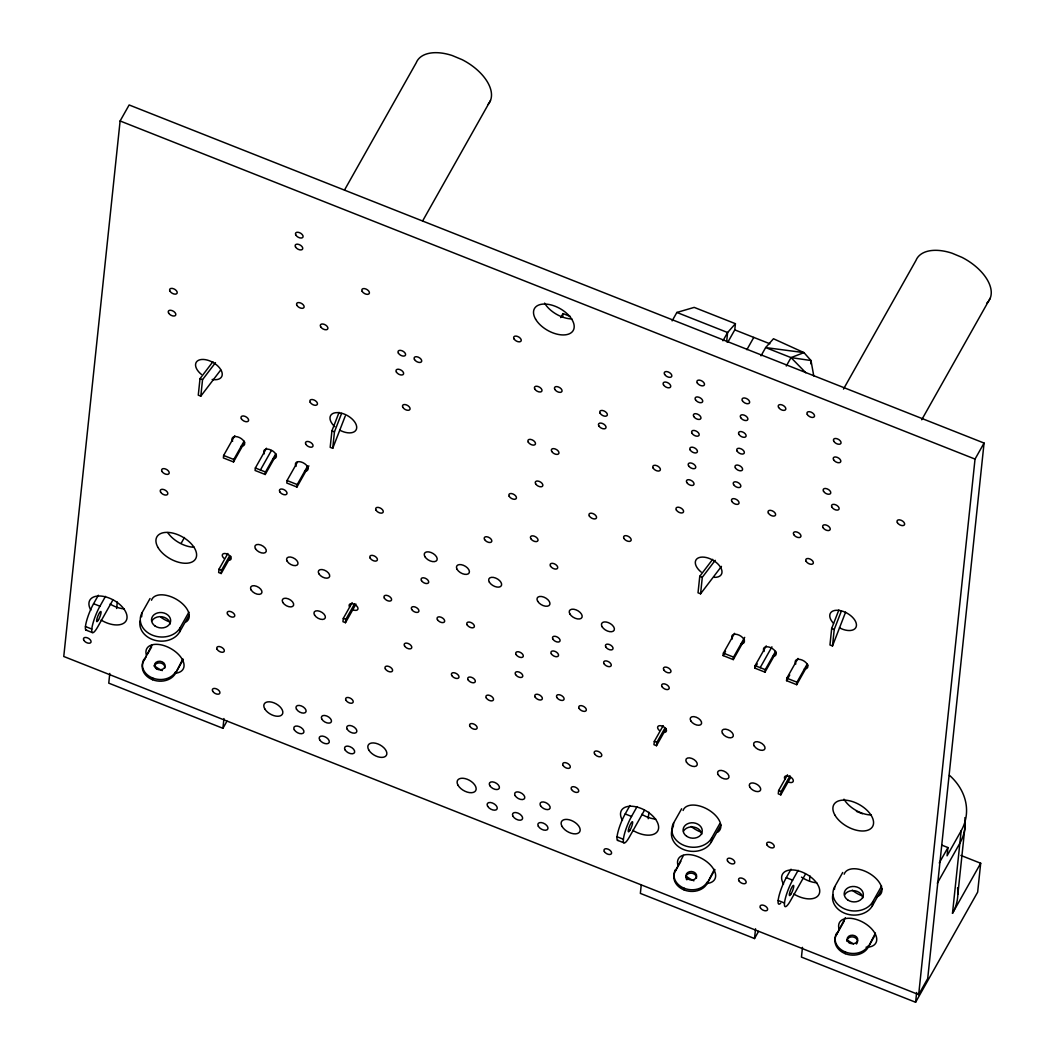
<?xml version="1.0" encoding="UTF-8"?>
<svg xmlns="http://www.w3.org/2000/svg" width="1055" height="1055" viewBox="0 0 1055 1055"><rect width="100%" height="100%" fill="white"/><g stroke="black" fill="none" stroke-linecap="round" stroke-linejoin="round"><path stroke-width="1.5" d="M810.741 363.79L810.992 360.533L803.95 352.621L773.473 338.747L765.653 347.57L761.011 355.825M120.112 120.969L63.762 656.487L918.681 994.601L927.701 978.578L984.064 443.06L129.145 104.959L120.112 120.969L975.031 459.083L918.681 994.601M109.786 673.42L108.757 683.152L222.922 728.306L226.957 721.158M116.617 608.484L117.303 601.996M141.621 616.845L142.056 612.718L150.047 598.515M151.828 645.198L143.717 660.918A17.381 13.952 6 0 0 152.527 679.71A17.381 13.952 6 0 0 175.433 673.459L183.359 659.388M152.527 679.71L152.698 678.048A17.381 13.952 6 0 1 143.889 659.27M212.925 361.68L200.015 378.653L198.274 395.15L200.806 396.152L220.693 370.041M200.806 396.152L202.547 379.655L215.471 362.683M140.078 620.986A20.863 16.748 6 0 0 154.742 640.24A20.863 16.748 6 0 0 179.667 631.892L180.102 627.765L188.898 612.151M175.433 673.459L182.739 659.138M234.777 435.689L223.634 455.457L223.37 457.936L233.524 461.945L244.668 442.177M227.854 553.493L218.992 569.225L218.649 572.522L221.181 573.524L230.847 556.367M221.181 573.524L221.524 570.227L229.581 555.932M233.524 461.945L233.788 459.479L244.127 441.122M222.922 728.306L223.95 718.561M266.48 448.23L255.35 467.998L255.086 470.477L265.227 474.486L276.37 454.718M265.227 474.486L265.491 472.02L275.843 453.663M297.405 462.182L287.052 480.539L286.802 483.019L296.943 487.028L308.878 465.848M296.943 487.028L297.207 484.562L307.546 466.204M339.077 412.373L331.929 430.822L330.189 447.32L332.721 448.322L345.249 416.052M332.721 448.322L334.461 431.825L341.609 413.389M352.159 602.656L343.297 618.388L342.954 621.685L345.486 622.687L355.957 604.106M345.486 622.687L345.829 619.391L354.691 603.658M562.671 316.579L562.988 313.559L570.386 316.487M663.173 725.655L654.311 741.388L653.968 744.685L656.5 745.7L666.18 728.53M641.216 885.277L640.359 893.387L754.523 938.541L758.545 931.394M648.218 818.72L648.904 812.231M656.5 745.7L656.856 742.39L664.914 728.095M673.209 827.08L673.644 822.953L681.649 808.763M712.692 559.321L699.768 576.294L698.028 592.804L700.573 593.807L721.449 566.39M726.631 341.807L727.607 332.523L735.414 323.687L694.19 307.387L676.875 312.451L672.127 320.865M700.573 593.807L702.3 577.296L715.224 560.324M714.96 869.623L707.035 883.694A17.381 13.952 6 0 1 684.128 889.945A17.381 13.952 6 0 1 675.319 871.153L683.429 855.434M727.845 342.163L734.768 329.885L735.414 323.687M684.128 889.945L684.299 888.297A17.381 13.952 6 0 1 675.49 869.505M744.421 639.831L733.278 659.599L723.137 655.59L723.4 653.111L734.531 633.343M672.549 828.412A20.863 16.748 6 0 0 684.616 849.934A20.863 16.748 6 0 0 711.268 842.127L711.703 838L719.695 823.81M707.035 883.694L714.341 869.386M733.278 659.599L733.542 657.12L744.685 637.352M776.137 652.372L764.994 672.141L754.839 668.132L755.103 665.652L766.246 645.884M764.994 672.141L765.257 669.661L775.596 651.304M754.523 938.541L755.538 928.796M807.84 664.914L796.71 684.682L786.555 680.673L786.819 678.194L797.962 658.426M787.478 774.818L778.616 790.551L778.274 793.848L780.806 794.85L790.485 777.693M780.806 794.85L781.162 791.553L790.024 775.821M796.71 684.682L796.96 682.203L807.312 663.846M838.844 610.027L831.683 628.464L829.955 644.974L832.487 645.976L845.596 612.164M832.487 645.976L834.228 629.466L841.376 611.03M802.473 947.364L801.457 957.096L915.608 1002.25L977.655 892.134L980.688 863.254L960.907 855.434M809.475 880.806L809.989 875.94M834.452 889.418L834.742 886.662L842.734 872.472M845.306 917.731L836.404 934.862L844.343 920.791M845.213 953.654L845.385 952.006A17.381 13.952 6 0 1 836.589 933.213M835.85 935.983A17.381 13.952 6 0 0 845.912 953.918A17.381 13.952 6 0 0 868.12 947.403L875.426 933.095M832.764 894.93A20.863 16.748 6 0 0 847.429 914.184A20.863 16.748 6 0 0 872.353 905.836L872.788 901.709L881.584 886.095M915.608 1002.25L916.637 992.504M941.904 845.174L947.944 847.561L947.073 855.816L961.171 830.786A62.588 50.231 6 0 0 949.394 775.24M980.688 863.254L952.494 913.313L961.171 830.786M957.861 894.35L965.246 824.219M86.747 630.165A17.381 3.402 -68.4 0 1 86.404 621.632A17.381 3.402 -68.4 0 1 93.592 603.711L98.352 595.257M85.455 626.538L91.798 629.044A17.381 3.402 -68.4 0 1 99.935 606.216L105.474 596.378M112.806 600.15L97.759 626.841A17.381 3.402 -68.4 0 1 91.798 629.044M344.523 190.006L416.25 62.733A41.725 23.513 29.4 0 1 452.265 55.546L462.169 59.687A41.725 23.513 29.4 0 1 488.03 104.471M181.236 543.167L184.44 537.483M144.509 659.507L146.104 656.698M147.687 653.876L151.656 646.847M260.414 470.002L271.372 450.564M179.667 631.892L189.333 614.722M422.778 220.68L490.456 100.555M560.706 317.608L562.988 313.559M722.952 340.778L727.607 332.523L676.875 312.451M746.874 349.693L753.784 337.402M786.292 366.006L791.026 357.605L803.95 352.621L765.653 347.57L791.026 357.605L810.992 360.533L813.761 375.91M843.486 389.084L916.004 260.374A41.725 23.513 29.4 0 1 952.032 253.2L961.936 257.341A41.725 23.513 29.4 0 1 986.676 303.233M618.349 840.4A17.381 3.402 -68.4 0 1 618.006 831.867A17.381 3.402 -68.4 0 1 625.193 813.946L629.954 805.492M617.056 836.773L623.4 839.279A17.381 3.402 -68.4 0 1 631.536 816.451L637.075 806.613M723.137 655.59L725.524 651.344M644.394 810.385L629.36 837.077A17.381 3.402 -68.4 0 1 623.4 839.279M754.839 668.132L757.226 663.885M760.18 667.657L771.917 646.821M921.727 419.758L990.223 298.196M675.319 871.153L680.871 861.302M786.555 680.673L789.733 675.015M711.268 842.127L720.934 824.97M975.031 459.083L984.064 443.06M780.726 903.159A17.381 3.402 -68.4 0 1 778.669 897.383A17.381 3.402 -68.4 0 1 786.278 877.654L791.039 869.201M778.142 900.482L784.485 902.988A17.381 3.402 -68.4 0 1 792.621 880.16L798.16 870.322M805.492 874.094L790.446 900.785A17.381 3.402 -68.4 0 1 784.485 902.988M872.353 905.836L882.033 888.679M868.12 947.403L875.254 934.743M939.253 862.977L947.944 847.561M937.315 883.206L959.879 843.169A62.588 50.231 6 0 0 964.916 817.625M734.768 329.885L769.886 343.772M200.015 378.653L202.547 379.655M331.929 430.822L334.461 431.825M699.768 576.294L702.3 577.296M831.683 628.464L834.228 629.466M223.634 455.457L233.788 459.479M255.35 467.998L265.491 472.02M287.052 480.539L297.207 484.562M723.4 653.111L733.542 657.12M755.103 665.652L765.257 669.661M786.819 678.194L796.96 682.203M856.436 811.374L862.476 813.761M218.992 569.225L221.524 570.227M343.297 618.388L345.829 619.391M654.311 741.388L656.856 742.39M778.616 790.551L781.162 791.553M93.592 603.711L99.935 606.216M625.193 813.946L631.536 816.451M786.278 877.654L792.621 880.16M85.851 630.02L92.194 632.525M617.452 840.255L623.795 842.76M791.026 357.605L805.796 372.745M194.239 547.255A22.261 12.541 29.4 0 1 167.719 532.577M871.193 814.988A22.261 12.541 29.4 0 1 843.987 799.189M571.823 318.927A22.261 12.541 29.4 0 1 544.604 303.128M124.121 608.867A20.863 11.763 29.4 0 1 110.129 604.053M816.807 882.811A20.863 11.763 29.4 0 1 801.484 877.14M655.722 819.102A20.863 11.763 29.4 0 1 641.73 814.289M146.5 655.485A20.863 11.763 29.4 0 1 158.435 644.434A20.863 11.763 29.4 0 1 182.133 659.138A20.863 11.763 29.4 0 1 175.077 673.235M162.312 670.598A20.863 11.763 29.4 0 1 154.347 665.758M90.849 610.133A20.863 11.763 29.4 0 1 104.551 596.616A20.863 11.763 29.4 0 1 126.969 618.296A20.863 11.763 29.4 0 1 101.109 620.063M168.892 621.659A20.863 11.763 29.4 0 1 160.729 617.149M151.498 600.242A20.863 11.763 29.4 0 1 177.53 599.979A20.863 11.763 29.4 0 1 186.023 621.988M839.187 929.429A20.863 11.763 29.4 0 1 851.741 918.443A20.863 11.763 29.4 0 1 875.347 934.071A20.863 11.763 29.4 0 1 866.063 947.219M853.587 943.882A20.863 11.763 29.4 0 1 847.033 939.702M783.535 884.077A20.863 11.763 29.4 0 1 797.237 870.56A20.863 11.763 29.4 0 1 819.656 892.253A20.863 11.763 29.4 0 1 793.795 894.007M844.185 874.186A20.863 11.763 29.4 0 1 872.01 875.123A20.863 11.763 29.4 0 1 876.164 897.106M861.579 895.616A20.863 11.763 29.4 0 1 852.242 890.196M678.088 865.72A20.863 11.763 29.4 0 1 690.036 854.669A20.863 11.763 29.4 0 1 713.721 869.373A20.863 11.763 29.4 0 1 706.679 883.47M693.9 880.833A20.863 11.763 29.4 0 1 685.948 875.993M622.45 820.381A20.863 11.763 29.4 0 1 636.152 806.851A20.863 11.763 29.4 0 1 658.557 828.544A20.863 11.763 29.4 0 1 632.71 830.298M700.494 831.907A20.863 11.763 29.4 0 1 691.157 826.487M683.099 810.477A20.863 11.763 29.4 0 1 709.118 810.214A20.863 11.763 29.4 0 1 717.624 832.237M795.813 664.004A6.95 3.917 29.4 0 1 798.727 659.296A6.95 3.917 29.4 0 1 807.233 664.228A6.95 3.917 29.4 0 1 804.319 668.949M764.097 651.463A6.95 3.917 29.4 0 1 767.011 646.755A6.95 3.917 29.4 0 1 775.517 651.687A6.95 3.917 29.4 0 1 772.603 656.408M732.381 638.921A6.95 3.917 29.4 0 1 735.295 634.213A6.95 3.917 29.4 0 1 743.801 639.145A6.95 3.917 29.4 0 1 740.887 643.867M833.529 623.334A14.599 8.229 29.4 0 1 837.657 610.278A14.599 8.229 29.4 0 1 856.423 624.402A14.599 8.229 29.4 0 1 839.463 627.791M701.206 572.1A14.599 8.229 29.4 0 1 699.043 557.62A14.599 8.229 29.4 0 1 719.444 565.691A14.599 8.229 29.4 0 1 714.525 577.362M296.046 466.363A6.95 3.917 29.4 0 1 298.961 461.642A6.95 3.917 29.4 0 1 307.467 466.574A6.95 3.917 29.4 0 1 304.552 471.295M264.343 453.821A6.95 3.917 29.4 0 1 267.258 449.1A6.95 3.917 29.4 0 1 275.751 454.032A6.95 3.917 29.4 0 1 272.836 458.754M232.628 441.28A6.95 3.917 29.4 0 1 235.542 436.559A6.95 3.917 29.4 0 1 244.048 441.491A6.95 3.917 29.4 0 1 241.133 446.212M334.804 426.695A14.599 8.229 29.4 0 1 337.046 412.611A14.599 8.229 29.4 0 1 356.63 426.418A14.599 8.229 29.4 0 1 339.71 430.137M201.452 374.446A14.599 8.229 29.4 0 1 199.949 359.768A14.599 8.229 29.4 0 1 220.666 369.448A14.599 8.229 29.4 0 1 212.161 379.457M784.88 779.117A4.866 2.743 29.4 0 1 787.65 775.873A4.866 2.743 29.4 0 1 793.307 780.423A4.866 2.743 29.4 0 1 788.573 782.085M659.56 730.653A4.866 2.743 29.4 0 1 658.834 725.827A4.866 2.743 29.4 0 1 665.639 728.517A4.866 2.743 29.4 0 1 663.991 732.407M349.561 606.955A4.866 2.743 29.4 0 1 352.317 603.711A4.866 2.743 29.4 0 1 357.975 608.26A4.866 2.743 29.4 0 1 353.254 609.909M224.227 558.491A4.866 2.743 29.4 0 1 223.502 553.664A4.866 2.743 29.4 0 1 230.306 556.354A4.866 2.743 29.4 0 1 228.671 560.245M707.206 882.046A17.381 13.952 6 0 1 684.299 888.297M686.871 879.791A5.328 4.273 6 0 1 686.212 878.789M685.882 877.681A5.328 4.273 6 0 1 691.315 873.158A5.328 4.273 6 0 1 696.432 878.288M683.495 831.142A9.601 7.702 6 0 1 693.728 827.041A9.601 7.702 6 0 1 701.76 834.149M711.703 838A20.863 16.748 6 0 1 684.22 845.49A20.863 16.748 6 0 1 673.644 822.953M957.531 887.756A62.588 50.231 6 0 1 952.494 913.313M868.291 945.755A17.381 13.952 6 0 1 845.385 952.006M857.122 943.065A5.328 4.273 6 0 1 856.396 943.988M846.98 941.39A5.328 4.273 6 0 1 852.4 936.866A5.328 4.273 6 0 1 857.517 941.996M844.58 894.851A9.601 7.702 6 0 1 854.827 890.75A9.601 7.702 6 0 1 862.858 897.858M872.788 901.709A20.863 16.748 6 0 1 845.306 909.199A20.863 16.748 6 0 1 834.742 886.662M175.605 671.811A17.381 13.952 6 0 1 152.698 678.048M154.32 666.325A5.328 4.273 6 0 1 160.413 662.988A5.328 4.273 6 0 1 164.831 668.052M151.894 620.907A9.601 7.702 6 0 1 162.14 616.793A9.601 7.702 6 0 1 170.172 623.914M180.102 627.765A20.863 16.748 6 0 1 152.619 635.255A20.863 16.748 6 0 1 142.056 612.718M157.999 547.479A22.261 12.541 29.4 0 0 193.144 561.379A22.261 12.541 29.4 0 0 177.662 534.621A22.261 12.541 29.4 0 0 157.999 547.479M834.953 815.198A22.261 12.541 29.4 0 0 870.111 829.111A22.261 12.541 29.4 0 0 854.616 802.354A22.261 12.541 29.4 0 0 834.953 815.198M535.584 319.151A22.261 12.541 29.4 0 0 570.742 333.05A22.261 12.541 29.4 0 0 555.247 306.293A22.261 12.541 29.4 0 0 535.584 319.151M509.222 496.351A4.167 2.347 29.4 0 0 515.816 498.949A4.167 2.347 29.4 0 0 512.901 493.938A4.167 2.347 29.4 0 0 509.222 496.351M676.361 510.027A4.167 2.347 29.4 0 0 682.954 512.625A4.167 2.347 29.4 0 0 680.053 507.613A4.167 2.347 29.4 0 0 676.361 510.027M806.125 561.339A4.167 2.347 29.4 0 0 812.719 563.95A4.167 2.347 29.4 0 0 809.818 558.926A4.167 2.347 29.4 0 0 806.125 561.339M623.967 538.459A4.167 2.347 29.4 0 0 630.547 541.07A4.167 2.347 29.4 0 0 627.646 536.046A4.167 2.347 29.4 0 0 623.967 538.459M589.336 516A4.167 2.347 29.4 0 0 595.917 518.598A4.167 2.347 29.4 0 0 593.016 513.587A4.167 2.347 29.4 0 0 589.336 516M552.86 639.093A4.167 2.347 29.4 0 0 559.453 641.704A4.167 2.347 29.4 0 0 556.539 636.679A4.167 2.347 29.4 0 0 552.86 639.093M551.317 653.784A4.167 2.347 29.4 0 0 557.91 656.381A4.167 2.347 29.4 0 0 554.996 651.37A4.167 2.347 29.4 0 0 551.317 653.784M437.443 619.667A4.167 2.347 29.4 0 0 444.036 622.265A4.167 2.347 29.4 0 0 441.135 617.254A4.167 2.347 29.4 0 0 437.443 619.667M402.852 407.349A4.167 2.347 29.4 0 0 409.432 409.96A4.167 2.347 29.4 0 0 406.531 404.935A4.167 2.347 29.4 0 0 402.852 407.349M396.39 372.046A4.167 2.347 29.4 0 0 402.984 374.657A4.167 2.347 29.4 0 0 400.069 369.632A4.167 2.347 29.4 0 0 396.39 372.046M398.381 353.148A4.167 2.347 29.4 0 0 404.962 355.759A4.167 2.347 29.4 0 0 402.061 350.748A4.167 2.347 29.4 0 0 398.381 353.148M411.701 609.474A4.167 2.347 29.4 0 0 418.294 612.085A4.167 2.347 29.4 0 0 415.38 607.073A4.167 2.347 29.4 0 0 411.701 609.474M414.483 359.518A4.167 2.347 29.4 0 0 421.077 362.129A4.167 2.347 29.4 0 0 418.176 357.118A4.167 2.347 29.4 0 0 414.483 359.518M484.588 539.553A4.167 2.347 29.4 0 0 491.182 542.151A4.167 2.347 29.4 0 0 488.28 537.14A4.167 2.347 29.4 0 0 484.588 539.553M831.907 507.165A4.167 2.347 29.4 0 0 838.501 509.763A4.167 2.347 29.4 0 0 835.6 504.752A4.167 2.347 29.4 0 0 831.907 507.165M550.499 566.126A4.167 2.347 29.4 0 0 557.093 568.737A4.167 2.347 29.4 0 0 554.178 563.726A4.167 2.347 29.4 0 0 550.499 566.126M604.357 851.556A4.167 2.347 29.4 0 0 610.951 854.154A4.167 2.347 29.4 0 0 608.049 849.143A4.167 2.347 29.4 0 0 604.357 851.556M823.019 527.619A4.167 2.347 29.4 0 0 829.612 530.23A4.167 2.347 29.4 0 0 826.711 525.219A4.167 2.347 29.4 0 0 823.019 527.619M535.637 483.849A4.167 2.347 29.4 0 0 542.23 486.447A4.167 2.347 29.4 0 0 539.329 481.436A4.167 2.347 29.4 0 0 535.637 483.849M515.565 674.541A4.167 2.347 29.4 0 0 522.159 677.139A4.167 2.347 29.4 0 0 519.258 672.127A4.167 2.347 29.4 0 0 515.565 674.541M279.799 491.828A4.167 2.347 29.4 0 0 286.393 494.426A4.167 2.347 29.4 0 0 283.492 489.415A4.167 2.347 29.4 0 0 279.799 491.828M738.948 880.806A4.167 2.347 29.4 0 0 745.542 883.404A4.167 2.347 29.4 0 0 742.641 878.393A4.167 2.347 29.4 0 0 738.948 880.806M598.818 425.89A4.167 2.347 29.4 0 0 605.399 428.501A4.167 2.347 29.4 0 0 602.497 423.477A4.167 2.347 29.4 0 0 598.818 425.89M320.68 326.813A4.167 2.347 29.4 0 0 327.274 329.411A4.167 2.347 29.4 0 0 324.373 324.399A4.167 2.347 29.4 0 0 320.68 326.813M727.554 860.999A4.167 2.347 29.4 0 0 734.148 863.61A4.167 2.347 29.4 0 0 731.247 858.585A4.167 2.347 29.4 0 0 727.554 860.999M600.137 413.27A4.167 2.347 29.4 0 0 606.731 415.868A4.167 2.347 29.4 0 0 603.829 410.857A4.167 2.347 29.4 0 0 600.137 413.27M295.532 246.989A4.167 2.347 29.4 0 0 302.112 249.587A4.167 2.347 29.4 0 0 299.211 244.575A4.167 2.347 29.4 0 0 295.532 246.989M227.55 614.181A4.167 2.347 29.4 0 0 234.144 616.779A4.167 2.347 29.4 0 0 231.243 611.768A4.167 2.347 29.4 0 0 227.55 614.181M760.418 907.854A4.167 2.347 29.4 0 0 766.998 910.465A4.167 2.347 29.4 0 0 764.097 905.454A4.167 2.347 29.4 0 0 760.418 907.854M767.025 844.976A4.167 2.347 29.4 0 0 773.618 847.587A4.167 2.347 29.4 0 0 770.717 842.576A4.167 2.347 29.4 0 0 767.025 844.976M345.987 700.296A4.167 2.347 29.4 0 0 352.581 702.907A4.167 2.347 29.4 0 0 349.68 697.883A4.167 2.347 29.4 0 0 345.987 700.296M241.384 418.782A4.167 2.347 29.4 0 0 247.965 421.393A4.167 2.347 29.4 0 0 245.063 416.369A4.167 2.347 29.4 0 0 241.384 418.782M83.833 640.279A4.167 2.347 29.4 0 0 90.427 642.891A4.167 2.347 29.4 0 0 87.525 637.866A4.167 2.347 29.4 0 0 83.833 640.279M217.119 649.326A4.167 2.347 29.4 0 0 223.713 651.937A4.167 2.347 29.4 0 0 220.798 646.926A4.167 2.347 29.4 0 0 217.119 649.326M212.701 691.249A4.167 2.347 29.4 0 0 219.295 693.86A4.167 2.347 29.4 0 0 216.394 688.836A4.167 2.347 29.4 0 0 212.701 691.249M305.818 444.261A4.167 2.347 29.4 0 0 312.412 446.872A4.167 2.347 29.4 0 0 309.497 441.86A4.167 2.347 29.4 0 0 305.818 444.261M310.223 402.351A4.167 2.347 29.4 0 0 316.817 404.962A4.167 2.347 29.4 0 0 313.915 399.937A4.167 2.347 29.4 0 0 310.223 402.351M571.52 789.483A4.167 2.347 29.4 0 0 578.1 792.094A4.167 2.347 29.4 0 0 575.199 787.083A4.167 2.347 29.4 0 0 571.52 789.483M169.987 291.193A4.167 2.347 29.4 0 0 176.581 293.791A4.167 2.347 29.4 0 0 173.666 288.78A4.167 2.347 29.4 0 0 169.987 291.193M168.602 313.071A4.167 2.347 29.4 0 0 175.196 315.682A4.167 2.347 29.4 0 0 172.295 310.671A4.167 2.347 29.4 0 0 168.602 313.071M295.848 235.08A4.167 2.347 29.4 0 0 302.442 237.692A4.167 2.347 29.4 0 0 299.541 232.667A4.167 2.347 29.4 0 0 295.848 235.08M362.195 291.404A4.167 2.347 29.4 0 0 368.788 294.002A4.167 2.347 29.4 0 0 365.887 288.991A4.167 2.347 29.4 0 0 362.195 291.404M296.917 305.37A4.167 2.347 29.4 0 0 303.51 307.981A4.167 2.347 29.4 0 0 300.596 302.97A4.167 2.347 29.4 0 0 296.917 305.37M530.797 538.657A4.167 2.347 29.4 0 0 537.391 541.268A4.167 2.347 29.4 0 0 534.476 536.243A4.167 2.347 29.4 0 0 530.797 538.657M551.725 451.448A4.167 2.347 29.4 0 0 558.319 454.059A4.167 2.347 29.4 0 0 555.418 449.034A4.167 2.347 29.4 0 0 551.725 451.448M528.265 442.164A4.167 2.347 29.4 0 0 534.859 444.775A4.167 2.347 29.4 0 0 531.944 439.764A4.167 2.347 29.4 0 0 528.265 442.164M653.164 468.103A4.167 2.347 29.4 0 0 659.757 470.701A4.167 2.347 29.4 0 0 656.856 465.69A4.167 2.347 29.4 0 0 653.164 468.103M768.396 513.152A4.167 2.347 29.4 0 0 774.977 515.763A4.167 2.347 29.4 0 0 772.075 510.739A4.167 2.347 29.4 0 0 768.396 513.152M793.742 534.608A4.167 2.347 29.4 0 0 800.336 537.219A4.167 2.347 29.4 0 0 797.435 532.208A4.167 2.347 29.4 0 0 793.742 534.608M833.819 441.307A4.167 2.347 29.4 0 0 840.413 443.918A4.167 2.347 29.4 0 0 837.512 438.893A4.167 2.347 29.4 0 0 833.819 441.307M807.312 414.496A4.167 2.347 29.4 0 0 813.906 417.094A4.167 2.347 29.4 0 0 810.992 412.083A4.167 2.347 29.4 0 0 807.312 414.496M663.503 384.864A4.167 2.347 29.4 0 0 670.096 387.475A4.167 2.347 29.4 0 0 667.195 382.451A4.167 2.347 29.4 0 0 663.503 384.864M664.61 374.393A4.167 2.347 29.4 0 0 671.204 376.991A4.167 2.347 29.4 0 0 668.303 371.98A4.167 2.347 29.4 0 0 664.61 374.393M897.396 522.66A4.167 2.347 29.4 0 0 903.99 525.271A4.167 2.347 29.4 0 0 901.089 520.247A4.167 2.347 29.4 0 0 897.396 522.66M554.825 389.414A4.167 2.347 29.4 0 0 561.418 392.025A4.167 2.347 29.4 0 0 558.504 387A4.167 2.347 29.4 0 0 554.825 389.414M535.136 697.052A4.167 2.347 29.4 0 0 541.729 699.663A4.167 2.347 29.4 0 0 538.815 694.652A4.167 2.347 29.4 0 0 535.136 697.052M384.35 598.145A4.167 2.347 29.4 0 0 390.943 600.757A4.167 2.347 29.4 0 0 388.042 595.732A4.167 2.347 29.4 0 0 384.35 598.145M516.093 654.548A4.167 2.347 29.4 0 0 522.673 657.146A4.167 2.347 29.4 0 0 519.772 652.135A4.167 2.347 29.4 0 0 516.093 654.548M690.207 450.01A4.167 2.347 29.4 0 0 696.801 452.608A4.167 2.347 29.4 0 0 693.9 447.597A4.167 2.347 29.4 0 0 690.207 450.01M691.975 433.249A4.167 2.347 29.4 0 0 698.568 435.86A4.167 2.347 29.4 0 0 695.667 430.849A4.167 2.347 29.4 0 0 691.975 433.249M693.742 416.501A4.167 2.347 29.4 0 0 700.335 419.112A4.167 2.347 29.4 0 0 697.421 414.088A4.167 2.347 29.4 0 0 693.742 416.501M735.375 467.866A4.167 2.347 29.4 0 0 741.955 470.464A4.167 2.347 29.4 0 0 739.054 465.453A4.167 2.347 29.4 0 0 735.375 467.866M737.129 451.118A4.167 2.347 29.4 0 0 743.722 453.716A4.167 2.347 29.4 0 0 740.821 448.705A4.167 2.347 29.4 0 0 737.129 451.118M738.896 434.357A4.167 2.347 29.4 0 0 745.489 436.968A4.167 2.347 29.4 0 0 742.575 431.957A4.167 2.347 29.4 0 0 738.896 434.357M688.559 465.769A4.167 2.347 29.4 0 0 695.139 468.367A4.167 2.347 29.4 0 0 692.238 463.356A4.167 2.347 29.4 0 0 688.559 465.769M686.792 482.517A4.167 2.347 29.4 0 0 693.386 485.129A4.167 2.347 29.4 0 0 690.484 480.104A4.167 2.347 29.4 0 0 686.792 482.517M695.496 399.753A4.167 2.347 29.4 0 0 702.089 402.364A4.167 2.347 29.4 0 0 699.188 397.339A4.167 2.347 29.4 0 0 695.496 399.753M697.276 382.925A4.167 2.347 29.4 0 0 703.87 385.523A4.167 2.347 29.4 0 0 700.955 380.512A4.167 2.347 29.4 0 0 697.276 382.925M740.663 417.609A4.167 2.347 29.4 0 0 747.243 420.22A4.167 2.347 29.4 0 0 744.342 415.195A4.167 2.347 29.4 0 0 740.663 417.609M742.43 400.781A4.167 2.347 29.4 0 0 749.024 403.379A4.167 2.347 29.4 0 0 746.109 398.368A4.167 2.347 29.4 0 0 742.43 400.781M733.607 484.614A4.167 2.347 29.4 0 0 740.201 487.225A4.167 2.347 29.4 0 0 737.287 482.201A4.167 2.347 29.4 0 0 733.607 484.614M731.84 501.442A4.167 2.347 29.4 0 0 738.421 504.053A4.167 2.347 29.4 0 0 735.52 499.041A4.167 2.347 29.4 0 0 731.84 501.442M604.04 663.714A4.167 2.347 29.4 0 0 610.634 666.325A4.167 2.347 29.4 0 0 607.733 661.3A4.167 2.347 29.4 0 0 604.04 663.714M662.013 686.647A4.167 2.347 29.4 0 0 668.593 689.245A4.167 2.347 29.4 0 0 665.692 684.233A4.167 2.347 29.4 0 0 662.013 686.647M421.473 580.593A4.167 2.347 29.4 0 0 428.066 583.204A4.167 2.347 29.4 0 0 425.165 578.193A4.167 2.347 29.4 0 0 421.473 580.593M376.042 510.198A4.167 2.347 29.4 0 0 382.622 512.809A4.167 2.347 29.4 0 0 379.721 507.785A4.167 2.347 29.4 0 0 376.042 510.198M385.365 668.936A4.167 2.347 29.4 0 0 391.946 671.547A4.167 2.347 29.4 0 0 389.044 666.523A4.167 2.347 29.4 0 0 385.365 668.936M161.982 471.44A4.167 2.347 29.4 0 0 168.576 474.051A4.167 2.347 29.4 0 0 165.661 469.027A4.167 2.347 29.4 0 0 161.982 471.44M160.597 492.118A4.167 2.347 29.4 0 0 167.191 494.729A4.167 2.347 29.4 0 0 164.29 489.718A4.167 2.347 29.4 0 0 160.597 492.118M486.289 697.935A4.167 2.347 29.4 0 0 492.883 700.546A4.167 2.347 29.4 0 0 489.968 695.522A4.167 2.347 29.4 0 0 486.289 697.935M579.116 708.433A4.167 2.347 29.4 0 0 585.71 711.044A4.167 2.347 29.4 0 0 582.808 706.032A4.167 2.347 29.4 0 0 579.116 708.433M556.882 697.5A4.167 2.347 29.4 0 0 563.476 700.098A4.167 2.347 29.4 0 0 560.574 695.087A4.167 2.347 29.4 0 0 556.882 697.5M451.777 675.53A4.167 2.347 29.4 0 0 458.371 678.128A4.167 2.347 29.4 0 0 455.47 673.116A4.167 2.347 29.4 0 0 451.777 675.53M404.553 645.937A4.167 2.347 29.4 0 0 411.147 648.535A4.167 2.347 29.4 0 0 408.245 643.524A4.167 2.347 29.4 0 0 404.553 645.937M468.103 679.829A4.167 2.347 29.4 0 0 474.697 682.44A4.167 2.347 29.4 0 0 471.796 677.429A4.167 2.347 29.4 0 0 468.103 679.829M467.154 624.876A4.167 2.347 29.4 0 0 473.748 627.488A4.167 2.347 29.4 0 0 470.847 622.463A4.167 2.347 29.4 0 0 467.154 624.876M370.2 558.174A4.167 2.347 29.4 0 0 376.78 560.772A4.167 2.347 29.4 0 0 373.879 555.761A4.167 2.347 29.4 0 0 370.2 558.174M563.08 765.442A4.167 2.347 29.4 0 0 569.674 768.04A4.167 2.347 29.4 0 0 566.772 763.029A4.167 2.347 29.4 0 0 563.08 765.442M605.807 646.966A4.167 2.347 29.4 0 0 612.401 649.577A4.167 2.347 29.4 0 0 609.487 644.552A4.167 2.347 29.4 0 0 605.807 646.966M663.766 669.885A4.167 2.347 29.4 0 0 670.36 672.497A4.167 2.347 29.4 0 0 667.459 667.485A4.167 2.347 29.4 0 0 663.766 669.885M594.558 753.824A4.167 2.347 29.4 0 0 601.152 756.435A4.167 2.347 29.4 0 0 598.251 751.411A4.167 2.347 29.4 0 0 594.558 753.824M469.95 726.367A4.167 2.347 29.4 0 0 476.544 728.979A4.167 2.347 29.4 0 0 473.642 723.967A4.167 2.347 29.4 0 0 469.95 726.367M778.59 407.428A4.167 2.347 29.4 0 0 785.184 410.039A4.167 2.347 29.4 0 0 782.283 405.015A4.167 2.347 29.4 0 0 778.59 407.428M823.533 491.3A4.167 2.347 29.4 0 0 830.127 493.911A4.167 2.347 29.4 0 0 827.226 488.887A4.167 2.347 29.4 0 0 823.533 491.3M833.595 459.782A4.167 2.347 29.4 0 0 840.189 462.393A4.167 2.347 29.4 0 0 837.274 457.369A4.167 2.347 29.4 0 0 833.595 459.782M534.779 389.044A4.167 2.347 29.4 0 0 541.373 391.656A4.167 2.347 29.4 0 0 538.459 386.644A4.167 2.347 29.4 0 0 534.779 389.044M514.022 338.892A4.167 2.347 29.4 0 0 520.616 341.503A4.167 2.347 29.4 0 0 517.715 336.492A4.167 2.347 29.4 0 0 514.022 338.892M537.654 601.231A7.095 3.996 29.4 0 0 548.864 605.662A7.095 3.996 29.4 0 0 543.932 597.143A7.095 3.996 29.4 0 0 537.654 601.231M569.885 613.984A7.095 3.996 29.4 0 0 581.081 618.415A7.095 3.996 29.4 0 0 576.149 609.882A7.095 3.996 29.4 0 0 569.885 613.984M602.102 626.723A7.095 3.996 29.4 0 0 613.298 631.154A7.095 3.996 29.4 0 0 608.366 622.621A7.095 3.996 29.4 0 0 602.102 626.723M424.901 556.644A7.095 3.996 29.4 0 0 436.097 561.075A7.095 3.996 29.4 0 0 431.165 552.543A7.095 3.996 29.4 0 0 424.901 556.644M457.118 569.384A7.095 3.996 29.4 0 0 468.315 573.815A7.095 3.996 29.4 0 0 463.382 565.282A7.095 3.996 29.4 0 0 457.118 569.384M489.335 582.123A7.095 3.996 29.4 0 0 500.532 586.554A7.095 3.996 29.4 0 0 495.599 578.021A7.095 3.996 29.4 0 0 489.335 582.123M686.436 762.092A6.264 3.521 29.4 0 0 696.326 766.009A6.264 3.521 29.4 0 0 691.961 758.479A6.264 3.521 29.4 0 0 686.436 762.092M718.152 774.634A6.264 3.521 29.4 0 0 728.029 778.55A6.264 3.521 29.4 0 0 723.677 771.02A6.264 3.521 29.4 0 0 718.152 774.634M749.854 787.175A6.264 3.521 29.4 0 0 759.745 791.092A6.264 3.521 29.4 0 0 755.393 783.562A6.264 3.521 29.4 0 0 749.854 787.175M690.774 720.842A6.264 3.521 29.4 0 0 700.665 724.745A6.264 3.521 29.4 0 0 696.313 717.229A6.264 3.521 29.4 0 0 690.774 720.842M722.49 733.383A6.264 3.521 29.4 0 0 732.381 737.287A6.264 3.521 29.4 0 0 728.016 729.77A6.264 3.521 29.4 0 0 722.49 733.383M754.206 745.925A6.264 3.521 29.4 0 0 764.084 749.828A6.264 3.521 29.4 0 0 759.732 742.311A6.264 3.521 29.4 0 0 754.206 745.925M540.529 805.677A5.565 3.139 29.4 0 0 549.312 809.159A5.565 3.139 29.4 0 0 545.435 802.473A5.565 3.139 29.4 0 0 540.529 805.677M515.157 795.655A5.565 3.139 29.4 0 0 523.939 799.123A5.565 3.139 29.4 0 0 520.075 792.437A5.565 3.139 29.4 0 0 515.157 795.655M489.784 785.619A5.565 3.139 29.4 0 0 498.58 789.087A5.565 3.139 29.4 0 0 494.703 782.401A5.565 3.139 29.4 0 0 489.784 785.619M538.353 826.316A5.565 3.139 29.4 0 0 547.136 829.784A5.565 3.139 29.4 0 0 543.272 823.098A5.565 3.139 29.4 0 0 538.353 826.316M512.981 816.28A5.565 3.139 29.4 0 0 521.777 819.748A5.565 3.139 29.4 0 0 517.9 813.062A5.565 3.139 29.4 0 0 512.981 816.28M487.621 806.244A5.565 3.139 29.4 0 0 496.404 809.726A5.565 3.139 29.4 0 0 492.527 803.026A5.565 3.139 29.4 0 0 487.621 806.244M458.068 785.316A10.431 5.882 29.4 0 0 474.552 791.83A10.431 5.882 29.4 0 0 467.286 779.289A10.431 5.882 29.4 0 0 458.068 785.316M562.078 826.461A10.431 5.882 29.4 0 0 578.562 832.975A10.431 5.882 29.4 0 0 571.296 820.434A10.431 5.882 29.4 0 0 562.078 826.461M251.116 589.93A6.264 3.521 29.4 0 0 261.007 593.846A6.264 3.521 29.4 0 0 256.642 586.316A6.264 3.521 29.4 0 0 251.116 589.93M282.819 602.471A6.264 3.521 29.4 0 0 292.71 606.388A6.264 3.521 29.4 0 0 288.358 598.858A6.264 3.521 29.4 0 0 282.819 602.471M314.535 615.012A6.264 3.521 29.4 0 0 324.426 618.929A6.264 3.521 29.4 0 0 320.061 611.399A6.264 3.521 29.4 0 0 314.535 615.012M255.455 548.679A6.264 3.521 29.4 0 0 265.346 552.583A6.264 3.521 29.4 0 0 260.981 545.066A6.264 3.521 29.4 0 0 255.455 548.679M287.171 561.22A6.264 3.521 29.4 0 0 297.048 565.124A6.264 3.521 29.4 0 0 292.697 557.607A6.264 3.521 29.4 0 0 287.171 561.22M318.874 573.762A6.264 3.521 29.4 0 0 328.764 577.665A6.264 3.521 29.4 0 0 324.413 570.148A6.264 3.521 29.4 0 0 318.874 573.762M347.214 729.229A5.565 3.139 29.4 0 0 356.01 732.711A5.565 3.139 29.4 0 0 352.133 726.025A5.565 3.139 29.4 0 0 347.214 729.229M321.854 719.194A5.565 3.139 29.4 0 0 330.637 722.675A5.565 3.139 29.4 0 0 326.76 715.989A5.565 3.139 29.4 0 0 321.854 719.194M296.481 709.171A5.565 3.139 29.4 0 0 305.264 712.639A5.565 3.139 29.4 0 0 301.4 705.953A5.565 3.139 29.4 0 0 296.481 709.171M345.051 749.854A5.565 3.139 29.4 0 0 353.834 753.336A5.565 3.139 29.4 0 0 349.957 746.65A5.565 3.139 29.4 0 0 345.051 749.854M319.678 739.832A5.565 3.139 29.4 0 0 328.461 743.3A5.565 3.139 29.4 0 0 324.597 736.614A5.565 3.139 29.4 0 0 319.678 739.832M294.305 729.796A5.565 3.139 29.4 0 0 303.102 733.265A5.565 3.139 29.4 0 0 299.224 726.579A5.565 3.139 29.4 0 0 294.305 729.796M264.765 708.868A10.431 5.882 29.4 0 0 281.237 715.382A10.431 5.882 29.4 0 0 273.97 702.841A10.431 5.882 29.4 0 0 264.765 708.868M368.775 750A10.431 5.882 29.4 0 0 385.246 756.514A10.431 5.882 29.4 0 0 377.993 743.973A10.431 5.882 29.4 0 0 368.775 750M688.005 878.986A5.328 4.273 6 0 0 696.603 876.639A5.328 4.273 6 0 0 689.442 871.707A5.328 4.273 6 0 0 688.005 878.986M630.099 830.008A5.473 1.068 -68.4 0 0 632.538 821.74A5.473 1.068 -68.4 0 0 628.701 828.557A5.473 1.068 -68.4 0 0 630.099 830.008M686.647 836.259A9.601 7.702 6 0 0 702.142 832.039A9.601 7.702 6 0 0 689.231 823.151A9.601 7.702 6 0 0 686.647 836.259M849.09 942.695A5.328 4.273 6 0 0 857.689 940.348A5.328 4.273 6 0 0 850.528 935.416A5.328 4.273 6 0 0 849.09 942.695M791.197 893.717A5.473 1.068 -68.4 0 0 793.624 885.448A5.473 1.068 -68.4 0 0 789.786 892.266A5.473 1.068 -68.4 0 0 791.197 893.717M847.745 899.968A9.601 7.702 6 0 0 863.227 895.748A9.601 7.702 6 0 0 850.33 886.859A9.601 7.702 6 0 0 847.745 899.968M156.404 668.751A5.328 4.273 6 0 0 165.002 666.404A5.328 4.273 6 0 0 157.841 661.472A5.328 4.273 6 0 0 156.404 668.751M98.511 619.773A5.473 1.068 -68.4 0 0 100.937 611.504A5.473 1.068 -68.4 0 0 97.1 618.309A5.473 1.068 -68.4 0 0 98.511 619.773M155.059 626.011A9.601 7.702 6 0 0 170.541 621.791A9.601 7.702 6 0 0 157.643 612.902A9.601 7.702 6 0 0 155.059 626.011"/></g></svg>
